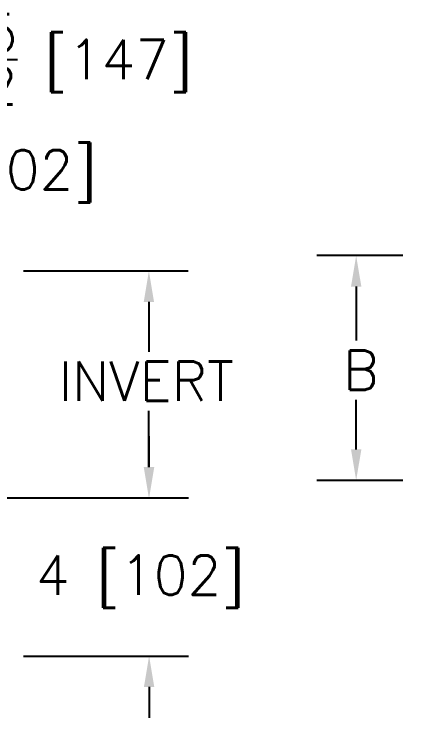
# Model space of a CAD drawing. Header units: inches. Extents: x 39 to 190, y 80 to 114.
# Drawn here: x 54.95 to 65.18, y 80.74 to 98.64 of the extents above; entities that cross this region are included whole.
import ezdxf

# ---------------------------------------------------------------- set-up
doc = ezdxf.new("R2010")
doc.units = ezdxf.units.IN
doc.header["$LTSCALE"] = 8
doc.header["$MEASUREMENT"] = 0
doc.styles.add('Dim Text (Zurn)', font='')
doc.styles.add('ZURN', font='romans.shx')
doc.styles.get('Dim Text (Zurn)').set_extended_font_data('Tahoma', italic=True)
doc.dimstyles.new('Frac 1_32 (Zurn)', dxfattribs={"dimscale": 8, "dimtxt": 0.125, "dimasz": 0.098425, "dimexe": 0.125, "dimexo": 0.0625, "dimgap": 0.031496, "dimtad": 0, "dimtih": 1, "dimtoh": 1, "dimdec": 5, "dimrnd": 1e-08, "dimzin": 0, "dimdsep": 46, "dimlunit": 5, "dimtxsty": 'Dim Text (Zurn)', "dimcen": 0.09, "dimdle": 0.393701, "dimclrd": 256, "dimclre": 256, "dimclrt": 256, "dimadec": 0, "dimazin": 3, "dimtfac": 0.96, "dimtdec": 5, "dimtofl": 0, "dimtmove": 0, "dimatfit": 3, "dimfxl": 0, "dimtolj": 1, "dimtzin": 12, "dimlwd": -1, "dimlwe": -1, "dimarcsym": 0})

# ---------------------------------------------------------------- blocks, each defined once
blk = doc.blocks.new('*D1')
for p, q in [((64.839, 92.5), (62.656, 92.5)), ((67.338, 92.5), (65.839, 92.5)), ((63.656, 91.712), (63.656, 90.336)), ((63.656, 87.568), (63.656, 88.832)), ((64.839, 86.781), (62.656, 86.781))]:
    blk.add_line(p, q)
for points in [[(63.525, 91.712), (63.788, 91.712), (63.656, 92.5)], [(63.525, 87.568), (63.788, 87.568), (63.656, 86.781)]]:
    blk.add_solid(points)
at = {"layer": 'Defpoints', "color": 0}
for p in [(67.838, 92.5), (63.656, 86.781), (65.339, 86.781)]:
    blk.add_point(p, dxfattribs=at)
at = {"insert": (63.323, 90.084), "char_height": 1, "attachment_point": 1, "style": 'ZURN'}
blk.add_mtext('\\A1;B', dxfattribs=at)
blk = doc.blocks.new('*D5')
for p, q in [((58.389, 87.122), (58.389, 87.909)), ((48.322, 86.335), (59.389, 86.335)), ((55.196, 82.315), (59.389, 82.315)), ((58.389, 81.527), (58.389, 80.74))]:
    blk.add_line(p, q)
for points in [[(58.257, 87.122), (58.52, 87.122), (58.389, 86.335)], [(58.257, 81.527), (58.52, 81.527), (58.389, 82.315)]]:
    blk.add_solid(points)
at = {"layer": 'Defpoints', "color": 0}
for p in [(47.822, 86.335), (54.696, 82.315), (58.389, 82.315)]:
    blk.add_point(p, dxfattribs=at)
at = {"insert": (55.508, 84.875), "char_height": 1, "attachment_point": 1, "style": 'ZURN'}
blk.add_mtext('\\A1;4 [102]', dxfattribs=at)
blk = doc.blocks.new('*D6')
for p, q in [((45.822, 90.874), (45.822, 95.423)), ((49.822, 90.874), (49.822, 95.423)), ((45.035, 94.423), (44.248, 94.423)), ((50.61, 94.423), (51.495, 94.423))]:
    blk.add_line(p, q)
for points in [[(45.035, 94.554), (45.035, 94.292), (45.822, 94.423)], [(50.61, 94.554), (50.61, 94.292), (49.822, 94.423)]]:
    blk.add_solid(points)
at = {"layer": 'Defpoints', "color": 0}
for p in [(49.822, 94.423), (45.822, 90.374), (49.822, 90.374)]:
    blk.add_point(p, dxfattribs=at)
at = {"insert": (51.747, 95.185), "char_height": 1, "attachment_point": 1, "style": 'ZURN'}
blk.add_mtext('\\A1;4 [102]', dxfattribs=at)
blk = doc.blocks.new('*D7')
for p, q in [((44.936, 94.923), (44.936, 98.356)), ((50.708, 94.923), (50.708, 98.356)), ((44.149, 97.356), (43.362, 97.356)), ((51.496, 97.356), (52.283, 97.356)), ((44.936, 92.609), (44.936, 93.923)), ((50.708, 92.609), (50.708, 93.923))]:
    blk.add_line(p, q)
for points in [[(44.149, 97.488), (44.149, 97.225), (44.936, 97.356)], [(51.496, 97.488), (51.496, 97.225), (50.708, 97.356)]]:
    blk.add_solid(points)
at = {"layer": 'Defpoints', "color": 0}
for p in [(50.708, 97.356), (44.936, 92.109), (50.708, 92.109)]:
    blk.add_point(p, dxfattribs=at)
at = {"insert": (52.535, 98.643), "char_height": 1, "attachment_point": 1, "style": 'ZURN'}
blk.add_mtext('\\A1;5{\\H0.960000x;\\S25/32;} [147]', dxfattribs=at)
blk = doc.blocks.new('*D8')
for p, q in [((55.195, 92.109), (59.384, 92.109)), ((58.384, 91.322), (58.384, 90.056)), ((58.384, 87.122), (58.384, 88.553)), ((48.322, 86.335), (59.384, 86.335))]:
    blk.add_line(p, q)
for points in [[(58.252, 91.322), (58.515, 91.322), (58.384, 92.109)], [(58.252, 87.122), (58.515, 87.122), (58.384, 86.335)]]:
    blk.add_solid(points)
at = {"layer": 'Defpoints', "color": 0}
for p in [(54.695, 92.109), (58.384, 92.109), (47.822, 86.335)]:
    blk.add_point(p, dxfattribs=at)
at = {"insert": (55.716, 89.804), "char_height": 1, "attachment_point": 1, "style": 'Dim Text (Zurn)'}
blk.add_mtext('\\A1; {\\Fromans|c0;INVERT}', dxfattribs=at)

msp = doc.modelspace()

# ---------------------------------------------------------------- dimensions: what is measured, and where the dimension line sits
dim = msp.add_linear_dim(base=(50.708342, 97.356342), p1=(44.936342, 92.10895), p2=(50.708342, 92.10895), dimstyle='Frac 1_32 (Zurn)', override={"dimtxsty": 'ZURN', "dimatfit": 1})
dim.commit()
dim.dimension.update_dxf_attribs({"geometry": '*D7', "text_midpoint": (56.26178, 97.356342), "dimtype": 160})
for base, p1, p2, angle, override, picture, middle in [((49.822342, 94.423263), (45.822342, 90.37395), (49.822342, 90.37395), 180, {"dimtxsty": 'ZURN', "dimatfit": 1}, '*D6', (54.627891, 94.423263)), ((58.388662, 82.314741), (47.822342, 86.334595), (54.696101, 82.314741), 90, {"dimdec": 4, "dimtxsty": 'ZURN', "dimatfit": 1}, '*D5', (58.388662, 84.112687))]:
    dim = msp.add_linear_dim(base=base, p1=p1, p2=p2, angle=angle, dimstyle='Frac 1_32 (Zurn)', override=override)
    dim.commit()
    dim.dimension.update_dxf_attribs({"geometry": picture, "text_midpoint": middle, "dimtype": 160})
for base, p1, p2, text, override, picture, middle in [((63.65639, 86.780506), (67.838386, 92.499861), (65.338546, 86.780506), 'B', {"dimtxsty": 'ZURN', "dimatfit": 1}, '*D1', (63.65639, 89.584253)), ((58.383526, 92.10895), (47.822342, 86.334595), (54.694601, 92.10895), ' {\\Fromans|c0;INVERT}', {"dimdec": 5, "dimtp": 0, "dimtm": 0, "dimtdec": 5, "dimatfit": 1}, '*D8', (58.383526, 89.304472))]:
    dim = msp.add_linear_dim(base=base, p1=p1, p2=p2, angle=90, text=text, dimstyle='Frac 1_32 (Zurn)', override=override)
    dim.commit()
    dim.dimension.update_dxf_attribs({"geometry": picture, "text_midpoint": middle, "dimtype": 160})

doc.saveas('drawing.dxf')
